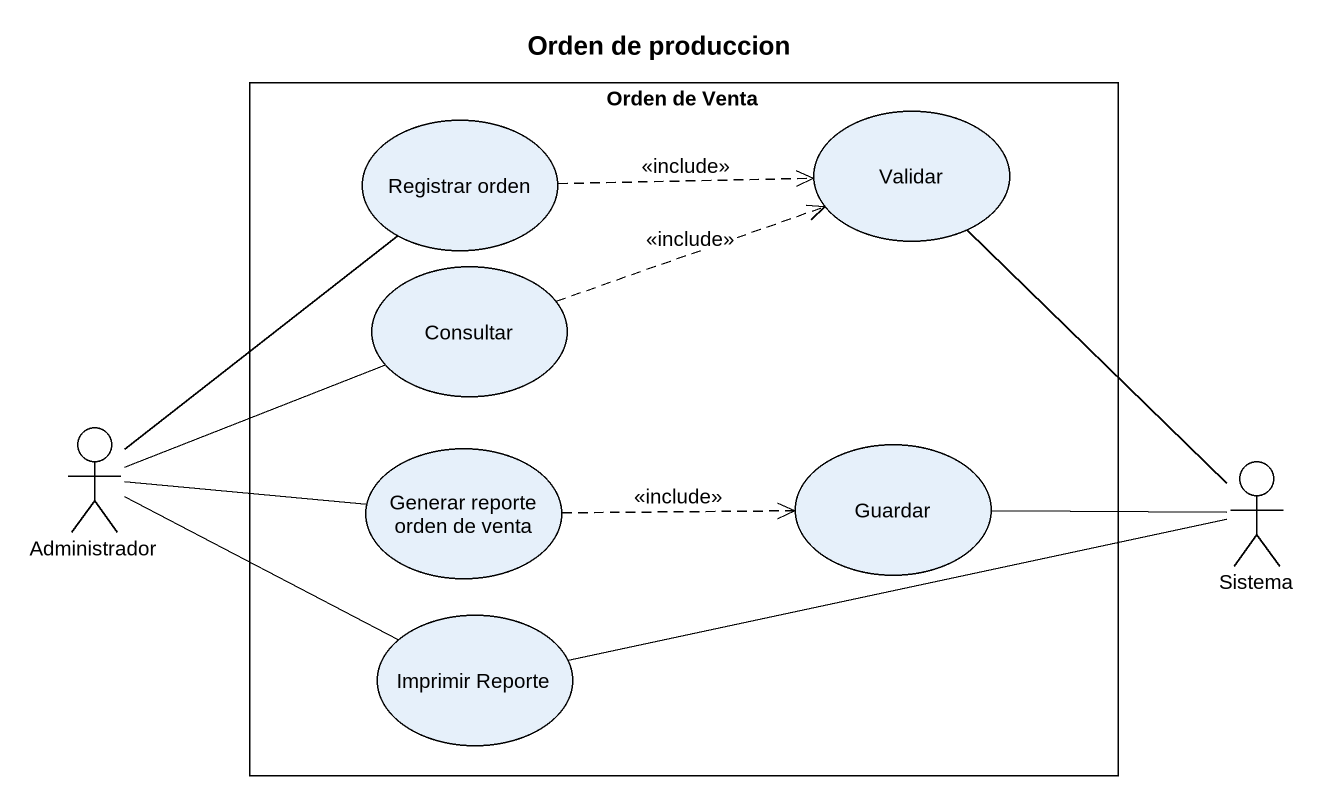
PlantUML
@startuml
title Orden de produccion
rectangle "Orden de Venta" as Orden_de_Venta {
  usecase "Registrar orden" as Registrar_orden
  usecase Validar
  usecase Consultar
  usecase "Generar reporte orden de venta" as Generar_reporte_orden_de
  usecase Guardar
  usecase "Imprimir Reporte" as Imprimir_Reporte
}
actor Administrador
actor Sistema
Registrar_orden .right.> Validar : <<include>>
Consultar .right.> Validar : <<include>>
Administrador -up- Registrar_orden
Administrador -right- Consultar
Administrador -right- Generar_reporte_orden_de
Administrador -right- Imprimir_Reporte
Generar_reporte_orden_de .right.> Guardar : <<include>>
Guardar -right- Sistema
Sistema -up- Validar
Imprimir_Reporte -right- Sistema
@enduml
